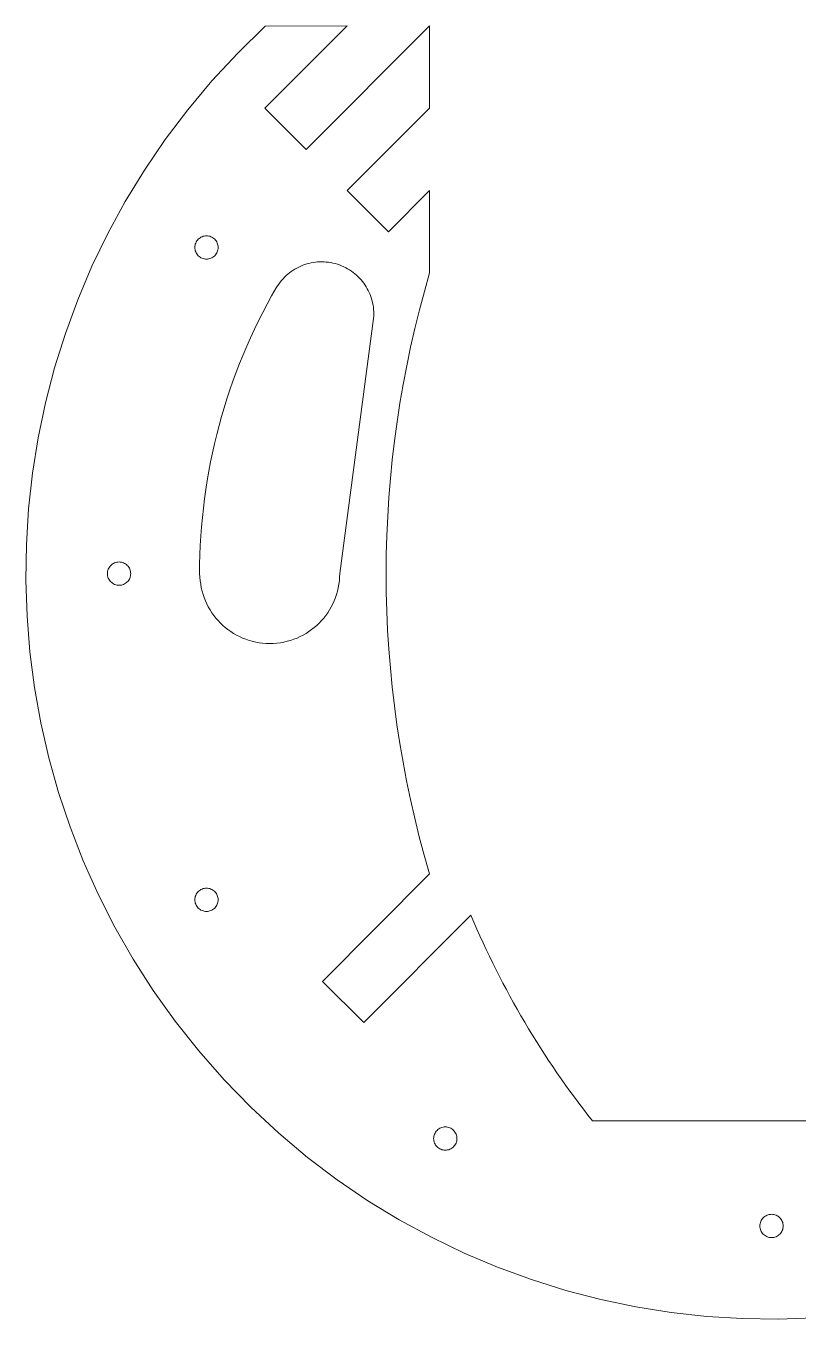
# Model space of a CAD drawing. Extents: x 0 to 16, y 0 to 13.9.
# Drawn here: x 0 to 8.28, y 0 to 13.88 of the extents above; entities that cross this region are included whole.
import ezdxf

# ---------------------------------------------------------------- set-up
doc = ezdxf.new("R2010")
doc.units = 0
doc.layers.get('0').update_dxf_attribs({"color": 1, "lineweight": 5, "true_color": 0xff0000})

msp = doc.modelspace()

# ---------------------------------------------------------------- linework, layer by layer
for points in [[(8.4554, 0.012749), (8.07157, 0.000263), (8.07157, 0.000263), (7.68774, 0.006097), (7.68774, 0.006097), (7.30462, 0.030222), (7.30462, 0.030222), (6.92293, 0.072611), (6.92293, 0.072611), (6.54338, 0.133237), (6.54338, 0.133237), (6.16667, 0.212072), (6.16667, 0.212072), (5.79351, 0.309087), (5.79351, 0.309087), (5.42463, 0.424255), (5.42463, 0.424255), (5.06071, 0.557549), (5.06071, 0.557549), (4.70249, 0.708941), (4.70249, 0.708941), (4.35066, 0.878402), (4.35066, 0.878402), (4.00594, 1.06591), (4.00594, 1.06591), (3.66904, 1.27142), (3.66904, 1.27142), (3.34067, 1.49493), (3.34067, 1.49493), (3.02153, 1.73639), (3.02153, 1.73639), (2.71234, 1.99579), (2.71234, 1.99579), (2.41381, 2.27308), (2.41381, 2.27308), (2.12665, 2.56826), (2.12665, 2.56826), (1.85478, 2.87757), (1.85478, 2.87757), (1.60161, 3.19682), (1.60161, 3.19682), (1.36713, 3.5253), (1.36713, 3.5253), (1.15129, 3.8623), (1.15129, 3.8623), (0.954086, 4.2071), (0.954086, 4.2071), (0.775475, 4.55901), (0.775475, 4.55901), (0.615433, 4.91731), (0.615433, 4.91731), (0.473932, 5.28128), (0.473932, 5.28128), (0.350946, 5.65023), (0.350946, 5.65023), (0.246445, 6.02343), (0.246445, 6.02343), (0.160403, 6.40017), (0.160403, 6.40017), (0.092792, 6.77976), (0.092792, 6.77976), (0.043583, 7.16147), (0.043583, 7.16147), (0.012749, 7.5446), (0.012749, 7.5446), (0.000263, 7.92843), (0.000263, 7.92843), (0.006097, 8.31226), (0.006097, 8.31226), (0.030222, 8.69538), (0.030222, 8.69538), (0.072611, 9.07707), (0.072611, 9.07707), (0.133237, 9.45662), (0.133237, 9.45662), (0.212071, 9.83333), (0.212071, 9.83333), (0.309087, 10.2065), (0.309087, 10.2065), (0.424255, 10.5754), (0.424255, 10.5754), (0.557549, 10.9393), (0.557549, 10.9393), (0.708941, 11.2975), (0.708941, 11.2975), (0.878402, 11.6493), (0.878402, 11.6493), (1.06591, 11.9941), (1.06591, 11.9941), (1.27142, 12.331), (1.27142, 12.331), (1.49493, 12.6593), (1.49493, 12.6593), (1.73639, 12.9785), (1.73639, 12.9785), (1.99579, 13.2877), (1.99579, 13.2877), (2.27308, 13.5862), (2.27308, 13.5862), (2.56826, 13.8733), (2.56826, 13.8733), (3.448, 13.8778), (3.448, 13.8778), (2.56412, 12.9939), (2.56412, 12.9939), (3.00606, 12.552), (3.00606, 12.552), (4.33188, 13.8778), (4.33188, 13.8778), (4.33188, 12.9939), (4.33188, 12.9939), (3.448, 12.1101), (3.448, 12.1101), (3.88994, 11.6681), (3.88994, 11.6681), (4.33188, 12.1101), (4.33188, 12.1101), (4.33188, 11.2262), (4.33188, 11.2262), (4.27542, 11.0286), (4.27542, 11.0286), (4.2226, 10.8302), (4.2226, 10.8302), (4.17342, 10.6312), (4.17342, 10.6312), (4.12788, 10.4315), (4.12788, 10.4315), (4.08597, 10.2312), (4.08597, 10.2312), (4.04771, 10.0304), (4.04771, 10.0304), (4.01308, 9.82903), (4.01308, 9.82903), (3.9821, 9.62727), (3.9821, 9.62727), (3.95475, 9.42511), (3.95475, 9.42511), (3.93104, 9.2226), (3.93104, 9.2226), (3.91097, 9.0198), (3.91097, 9.0198), (3.89454, 8.81675), (3.89454, 8.81675), (3.88175, 8.6135), (3.88175, 8.6135), (3.8726, 8.4101), (3.8726, 8.4101), (3.86708, 8.2066), (3.86708, 8.2066), (3.86521, 8.00306), (3.86521, 8.00306), (3.86697, 7.79951), (3.86697, 7.79951), (3.87238, 7.59601), (3.87238, 7.59601), (3.88142, 7.3926), (3.88142, 7.3926), (3.8941, 7.18935), (3.8941, 7.18935), (3.91043, 6.98629), (3.91043, 6.98629), (3.93039, 6.78348), (3.93039, 6.78348), (3.95399, 6.58096), (3.95399, 6.58096), (3.98123, 6.37878), (3.98123, 6.37878), (4.0121, 6.177), (4.0121, 6.177), (4.04662, 5.97566), (4.04662, 5.97566), (4.08478, 5.77481), (4.08478, 5.77481), (4.12657, 5.57451), (4.12657, 5.57451), (4.17201, 5.37479), (4.17201, 5.37479), (4.22109, 5.17572), (4.22109, 5.17572), (4.2738, 4.97733), (4.2738, 4.97733), (4.33015, 4.77969), (4.33015, 4.77969), (3.18262, 3.62456), (3.18262, 3.62456), (3.62456, 3.18262), (3.62456, 3.18262), (4.77541, 4.33398), (4.77541, 4.33398), (4.8069, 4.25991), (4.8069, 4.25991), (4.83902, 4.18613), (4.83902, 4.18613), (4.87175, 4.11265), (4.87175, 4.11265), (4.9051, 4.03946), (4.9051, 4.03946), (4.93906, 3.96658), (4.93906, 3.96658), (4.97363, 3.894), (4.97363, 3.894), (5.00881, 3.82173), (5.00881, 3.82173), (5.0446, 3.74978), (5.0446, 3.74978), (5.08099, 3.67814), (5.08099, 3.67814), (5.11799, 3.60682), (5.11799, 3.60682), (5.15558, 3.53582), (5.15558, 3.53582), (5.19377, 3.46516), (5.19377, 3.46516), (5.23256, 3.39482), (5.23256, 3.39482), (5.27194, 3.32482), (5.27194, 3.32482), (5.31192, 3.25516), (5.31192, 3.25516), (5.35248, 3.18584), (5.35248, 3.18584), (5.39363, 3.11687), (5.39363, 3.11687), (5.43536, 3.04825), (5.43536, 3.04825), (5.47768, 2.97999), (5.47768, 2.97999), (5.52057, 2.91208), (5.52057, 2.91208), (5.56405, 2.84453), (5.56405, 2.84453), (5.6081, 2.77735), (5.6081, 2.77735), (5.65272, 2.71054), (5.65272, 2.71054), (5.69791, 2.6441), (5.69791, 2.6441), (5.74368, 2.57804), (5.74368, 2.57804), (5.79001, 2.51236), (5.79001, 2.51236), (5.8369, 2.44706), (5.8369, 2.44706), (5.88436, 2.38215), (5.88436, 2.38215), (5.93238, 2.31764), (5.93238, 2.31764), (5.98095, 2.25351), (5.98095, 2.25351), (6.03008, 2.18979), (6.03008, 2.18979), (6.07977, 2.12647), (6.07977, 2.12647), (9.92023, 2.12647)], [(1.90154, 11.3804), (1.91344, 11.3774), (1.92557, 11.3756), (1.93782, 11.375), (1.95007, 11.3756), (1.96221, 11.3774), (1.97411, 11.3804), (1.98566, 11.3845), (1.99675, 11.3898), (2.00727, 11.3961), (2.01712, 11.4034), (2.02621, 11.4116), (2.03445, 11.4207), (2.04176, 11.4306), (2.04806, 11.4411), (2.05331, 11.4522), (2.05744, 11.4637), (2.06042, 11.4756), (2.06222, 11.4877), (2.06282, 11.5), (2.06222, 11.5123), (2.06042, 11.5244), (2.05744, 11.5363), (2.05331, 11.5478), (2.04806, 11.5589), (2.04176, 11.5694), (2.03445, 11.5793), (2.02621, 11.5884), (2.01712, 11.5966), (2.00727, 11.6039), (1.99675, 11.6102), (1.98566, 11.6155), (1.97411, 11.6196), (1.96221, 11.6226), (1.95007, 11.6244), (1.93782, 11.625), (1.92557, 11.6244), (1.91344, 11.6226), (1.90154, 11.6196), (1.88999, 11.6155), (1.8789, 11.6102), (1.86838, 11.6039), (1.85852, 11.5966), (1.84943, 11.5884), (1.8412, 11.5793), (1.83389, 11.5694), (1.82758, 11.5589), (1.82234, 11.5478), (1.8182, 11.5363), (1.81522, 11.5244), (1.81342, 11.5123), (1.81282, 11.5), (1.81342, 11.4877), (1.81522, 11.4756), (1.8182, 11.4637), (1.82234, 11.4522), (1.82758, 11.4411), (1.83389, 11.4306), (1.8412, 11.4207), (1.84943, 11.4116), (1.85852, 11.4034), (1.86838, 11.3961), (1.8789, 11.3898), (1.88999, 11.3845), (1.88999, 11.3845)], [(1.81522, 11.5244), (1.81522, 11.5244)], [(1.8182, 11.5363), (1.8182, 11.5363)], [(1.82234, 11.5478), (1.82234, 11.5478)], [(1.82758, 11.5589), (1.82758, 11.5589)], [(1.83389, 11.5694), (1.83389, 11.5694)], [(1.8412, 11.5793), (1.8412, 11.5793)], [(1.84943, 11.5884), (1.84943, 11.5884)], [(1.85852, 11.5966), (1.85852, 11.5966)], [(1.86838, 11.6039), (1.86838, 11.6039)], [(1.8789, 11.6102), (1.8789, 11.6102)], [(1.88999, 11.6155), (1.88999, 11.6155)], [(1.90154, 11.6196), (1.90154, 11.6196)], [(1.91344, 11.6226), (1.91344, 11.6226)], [(1.92557, 11.6244), (1.92557, 11.6244)], [(1.93782, 11.625), (1.93782, 11.625)], [(1.95007, 11.6244), (1.95007, 11.6244)], [(1.96221, 11.6226), (1.96221, 11.6226)], [(1.97411, 11.6196), (1.97411, 11.6196)], [(1.98566, 11.6155), (1.98566, 11.6155)], [(1.99675, 11.6102), (1.99675, 11.6102)], [(2.00727, 11.6039), (2.00727, 11.6039)], [(2.01712, 11.5966), (2.01712, 11.5966)], [(2.02621, 11.5884), (2.02621, 11.5884)], [(2.03445, 11.5793), (2.03445, 11.5793)], [(2.04176, 11.5694), (2.04176, 11.5694)], [(2.04806, 11.5589), (2.04806, 11.5589)], [(2.05331, 11.5478), (2.05331, 11.5478)], [(2.05744, 11.5363), (2.05744, 11.5363)], [(2.06042, 11.5244), (2.06042, 11.5244)], [(1.81282, 11.5), (1.81282, 11.5)], [(1.81342, 11.5123), (1.81342, 11.5123)], [(1.81342, 11.4877), (1.81342, 11.4877)], [(1.81522, 11.4756), (1.81522, 11.4756)], [(1.8182, 11.4637), (1.8182, 11.4637)], [(1.82234, 11.4522), (1.82234, 11.4522)], [(1.82758, 11.4411), (1.82758, 11.4411)], [(1.83389, 11.4306), (1.83389, 11.4306)], [(1.8412, 11.4207), (1.8412, 11.4207)], [(1.84943, 11.4116), (1.84943, 11.4116)], [(1.85852, 11.4034), (1.85852, 11.4034)], [(1.86838, 11.3961), (1.86838, 11.3961)], [(1.8789, 11.3898), (1.8789, 11.3898)], [(1.90154, 11.3804), (1.88999, 11.3845)], [(1.90154, 11.3804), (1.90154, 11.3804)], [(1.97411, 11.3804), (1.97411, 11.3804)], [(1.98566, 11.3845), (1.98566, 11.3845)], [(1.99675, 11.3898), (1.99675, 11.3898)], [(2.00727, 11.3961), (2.00727, 11.3961)], [(2.01712, 11.4034), (2.01712, 11.4034)], [(2.02621, 11.4116), (2.02621, 11.4116)], [(2.03445, 11.4207), (2.03445, 11.4207)], [(2.04176, 11.4306), (2.04176, 11.4306)], [(2.04806, 11.4411), (2.04806, 11.4411)], [(2.05331, 11.4522), (2.05331, 11.4522)], [(2.05744, 11.4637), (2.05744, 11.4637)], [(2.06042, 11.4756), (2.06042, 11.4756)], [(2.06222, 11.5123), (2.06222, 11.5123)], [(2.06222, 11.4877), (2.06222, 11.4877)], [(2.06282, 11.5), (2.06282, 11.5)], [(2.07294, 9.58815), (2.04781, 9.49123), (2.02427, 9.39391), (2.00232, 9.29621), (1.98196, 9.19814), (1.96321, 9.09973), (1.94605, 9.00099), (1.9305, 8.90195), (1.91657, 8.80262), (1.90426, 8.70302), (1.89357, 8.60318), (1.88451, 8.5031), (1.87709, 8.40282), (1.87131, 8.30235), (1.86717, 8.20171), (1.86468, 8.10092), (1.86385, 8), (1.86801, 7.96141), (1.87091, 7.92332), (1.87568, 7.88578), (1.88227, 7.84885), (1.89065, 7.81256), (1.90075, 7.77697), (1.91254, 7.74212), (1.92597, 7.70807), (1.94099, 7.67484), (1.95755, 7.64251), (1.97561, 7.6111), (1.99512, 7.58067), (2.01603, 7.55126), (2.0383, 7.52293), (2.06187, 7.49572), (2.0867, 7.46967), (2.11275, 7.44484), (2.13996, 7.42126), (2.1683, 7.399), (2.1977, 7.37809), (2.22813, 7.35858), (2.25954, 7.34052), (2.29188, 7.32396), (2.3251, 7.30894), (2.35916, 7.29551), (2.39401, 7.28372), (2.4296, 7.27361), (2.46588, 7.26524), (2.50282, 7.25864), (2.54035, 7.25387), (2.57844, 7.25098), (2.61703, 7.25), (2.65563, 7.25098), (2.69372, 7.25387), (2.73125, 7.25864), (2.76818, 7.26524), (2.80447, 7.27361), (2.84006, 7.28372), (2.87491, 7.29551), (2.90897, 7.30894), (2.94219, 7.32396), (2.97453, 7.34052), (3.00594, 7.35858), (3.03637, 7.37809), (3.06577, 7.399), (3.0941, 7.42126), (3.12132, 7.44484), (3.14736, 7.46967), (3.1722, 7.49572), (3.19577, 7.52293), (3.21803, 7.55126), (3.23895, 7.58067), (3.25845, 7.6111), (3.27651, 7.64251), (3.29308, 7.67484), (3.30809, 7.70807), (3.32152, 7.74212), (3.33331, 7.77697), (3.34342, 7.81256), (3.3518, 7.84885), (3.35839, 7.88578), (3.36316, 7.92332), (3.36606, 7.96141), (3.36703, 8), (3.73001, 10.7369), (3.73167, 10.7614), (3.73226, 10.7857), (3.7318, 10.8098), (3.73032, 10.8338), (3.72782, 10.8575), (3.72432, 10.881), (3.71985, 10.9043), (3.71441, 10.9272), (3.70804, 10.9498), (3.70074, 10.9721), (3.69253, 10.9939), (3.68343, 11.0154), (3.67346, 11.0365), (3.66263, 11.0571), (3.65097, 11.0772), (3.63849, 11.0968), (3.62521, 11.1159), (3.61114, 11.1344), (3.59631, 11.1523), (3.58072, 11.1697), (3.56441, 11.1863), (3.54738, 11.2024), (3.52966, 11.2177), (3.51126, 11.2323), (3.4922, 11.2461), (3.47249, 11.2592), (3.45216, 11.2715), (3.43122, 11.283), (3.40969, 11.2936), (3.38759, 11.3033), (3.36493, 11.3121), (3.34174, 11.32), (3.31822, 11.3269), (3.29461, 11.3327), (3.27094, 11.3375), (3.24722, 11.3412), (3.2235, 11.3439), (3.1998, 11.3455), (3.17616, 11.3462), (3.15259, 11.3458), (3.12914, 11.3444), (3.10583, 11.3421), (3.08269, 11.3388), (3.05975, 11.3345), (3.03704, 11.3293), (3.01459, 11.3232), (2.99243, 11.3162), (2.97059, 11.3082), (2.9491, 11.2993), (2.92799, 11.2896), (2.90728, 11.279), (2.88701, 11.2675), (2.86721, 11.2551), (2.8479, 11.242), (2.82913, 11.2279), (2.8109, 11.2131), (2.79327, 11.1975), (2.77624, 11.1811), (2.75987, 11.1639), (2.74416, 11.1459), (2.72917, 11.1271), (2.7149, 11.1077), (2.7014, 11.0874), (2.68594, 11.0681), (2.6362, 10.9803), (2.58796, 10.8917), (2.54122, 10.8025), (2.49599, 10.7126), (2.45228, 10.622), (2.41009, 10.5308), (2.36942, 10.439), (2.33029, 10.3466), (2.29269, 10.2536), (2.25663, 10.1601), (2.22212, 10.066), (2.18916, 9.97139), (2.15775, 9.87628), (2.12791, 9.7807), (2.09964, 9.68464), (2.09964, 9.68464)], [(1.91344, 11.3774), (1.91344, 11.3774)], [(1.92557, 11.3756), (1.92557, 11.3756)], [(1.93782, 11.375), (1.93782, 11.375)], [(1.95007, 11.3756), (1.95007, 11.3756)], [(1.96221, 11.3774), (1.96221, 11.3774)], [(2.8479, 11.242), (2.8479, 11.242)], [(2.86721, 11.2551), (2.86721, 11.2551)], [(2.88701, 11.2675), (2.88701, 11.2675)], [(2.90728, 11.279), (2.90728, 11.279)], [(2.92799, 11.2896), (2.92799, 11.2896)], [(2.9491, 11.2993), (2.9491, 11.2993)], [(2.97059, 11.3082), (2.97059, 11.3082)], [(2.99243, 11.3162), (2.99243, 11.3162)], [(3.01459, 11.3232), (3.01459, 11.3232)], [(3.03704, 11.3293), (3.03704, 11.3293)], [(3.05975, 11.3345), (3.05975, 11.3345)], [(3.08269, 11.3388), (3.08269, 11.3388)], [(3.10583, 11.3421), (3.10583, 11.3421)], [(3.12914, 11.3444), (3.12914, 11.3444)], [(3.15259, 11.3458), (3.15259, 11.3458)], [(3.17616, 11.3462), (3.17616, 11.3462)], [(3.1998, 11.3455), (3.1998, 11.3455)], [(3.2235, 11.3439), (3.2235, 11.3439)], [(3.24722, 11.3412), (3.24722, 11.3412)], [(3.27094, 11.3375), (3.27094, 11.3375)], [(3.29461, 11.3327), (3.29461, 11.3327)], [(3.31822, 11.3269), (3.31822, 11.3269)], [(3.34174, 11.32), (3.34174, 11.32)], [(3.36493, 11.3121), (3.36493, 11.3121)], [(3.38759, 11.3033), (3.38759, 11.3033)], [(3.40969, 11.2936), (3.40969, 11.2936)], [(3.43122, 11.283), (3.43122, 11.283)], [(3.45216, 11.2715), (3.45216, 11.2715)], [(3.47249, 11.2592), (3.47249, 11.2592)], [(3.4922, 11.2461), (3.4922, 11.2461)], [(2.7149, 11.1077), (2.7149, 11.1077)], [(2.72917, 11.1271), (2.72917, 11.1271)], [(2.74416, 11.1459), (2.74416, 11.1459)], [(2.75987, 11.1639), (2.75987, 11.1639)], [(2.77624, 11.1811), (2.77624, 11.1811)], [(2.79327, 11.1975), (2.79327, 11.1975)], [(2.8109, 11.2131), (2.8109, 11.2131)], [(2.82913, 11.2279), (2.82913, 11.2279)], [(3.51126, 11.2323), (3.51126, 11.2323)], [(3.52966, 11.2177), (3.52966, 11.2177)], [(3.54738, 11.2024), (3.54738, 11.2024)], [(3.56441, 11.1863), (3.56441, 11.1863)], [(3.58072, 11.1697), (3.58072, 11.1697)], [(3.59631, 11.1523), (3.59631, 11.1523)], [(3.61114, 11.1344), (3.61114, 11.1344)], [(3.62521, 11.1159), (3.62521, 11.1159)], [(2.6362, 10.9803), (2.6362, 10.9803)], [(2.68594, 11.0681), (2.68594, 11.0681)], [(2.7014, 11.0874), (2.7014, 11.0874)], [(3.63849, 11.0968), (3.63849, 11.0968)], [(3.65097, 11.0772), (3.65097, 11.0772)], [(3.66263, 11.0571), (3.66263, 11.0571)], [(3.67346, 11.0365), (3.67346, 11.0365)], [(3.68343, 11.0154), (3.68343, 11.0154)], [(3.69253, 10.9939), (3.69253, 10.9939)], [(3.70074, 10.9721), (3.70074, 10.9721)], [(2.58796, 10.8917), (2.58796, 10.8917)], [(3.70804, 10.9498), (3.70804, 10.9498)], [(3.71441, 10.9272), (3.71441, 10.9272)], [(3.71985, 10.9043), (3.71985, 10.9043)], [(3.72432, 10.881), (3.72432, 10.881)], [(3.72782, 10.8575), (3.72782, 10.8575)], [(3.73032, 10.8338), (3.73032, 10.8338)], [(2.49599, 10.7126), (2.49599, 10.7126)], [(2.54122, 10.8025), (2.54122, 10.8025)], [(3.73001, 10.7369), (3.73001, 10.7369)], [(3.73167, 10.7614), (3.73167, 10.7614)], [(3.7318, 10.8098), (3.7318, 10.8098)], [(3.73226, 10.7857), (3.73226, 10.7857)], [(2.45228, 10.622), (2.45228, 10.622)], [(2.36942, 10.439), (2.36942, 10.439)], [(2.41009, 10.5308), (2.41009, 10.5308)], [(2.33029, 10.3466), (2.33029, 10.3466)], [(2.25663, 10.1601), (2.25663, 10.1601)], [(2.29269, 10.2536), (2.29269, 10.2536)], [(2.22212, 10.066), (2.22212, 10.066)], [(2.15775, 9.87628), (2.15775, 9.87628)], [(2.18916, 9.97139), (2.18916, 9.97139)], [(2.12791, 9.7807), (2.12791, 9.7807)], [(2.07294, 9.58815), (2.09964, 9.68464)], [(2.07294, 9.58815), (2.07294, 9.58815)], [(2.04781, 9.49123), (2.04781, 9.49123)], [(2.02427, 9.39391), (2.02427, 9.39391)], [(1.98196, 9.19814), (1.98196, 9.19814)], [(2.00232, 9.29621), (2.00232, 9.29621)], [(1.96321, 9.09973), (1.96321, 9.09973)], [(1.9305, 8.90195), (1.9305, 8.90195)], [(1.94605, 9.00099), (1.94605, 9.00099)], [(1.91657, 8.80262), (1.91657, 8.80262)], [(1.90426, 8.70302), (1.90426, 8.70302)], [(1.88451, 8.5031), (1.88451, 8.5031)], [(1.89357, 8.60318), (1.89357, 8.60318)], [(1.87709, 8.40282), (1.87709, 8.40282)], [(1.86717, 8.20171), (1.86717, 8.20171)], [(1.87131, 8.30235), (1.87131, 8.30235)], [(1.04784, 7.88452), (1.05892, 7.88976), (1.06945, 7.89607), (1.0793, 7.90337), (1.08839, 7.91161), (1.09663, 7.9207), (1.10393, 7.93055), (1.11024, 7.94108), (1.11548, 7.95216), (1.11962, 7.96371), (1.1226, 7.97561), (1.1244, 7.98775), (1.125, 8), (1.1244, 8.01225), (1.1226, 8.02439), (1.11962, 8.03629), (1.11548, 8.04784), (1.11024, 8.05892), (1.10393, 8.06945), (1.09663, 8.0793), (1.08839, 8.08839), (1.0793, 8.09663), (1.06945, 8.10393), (1.05892, 8.11024), (1.04784, 8.11548), (1.03629, 8.11962), (1.02439, 8.1226), (1.01225, 8.1244), (1, 8.125), (0.987748, 8.1244), (0.975614, 8.1226), (0.963714, 8.11962), (0.952165, 8.11548), (0.941075, 8.11024), (0.930554, 8.10393), (0.920701, 8.09663), (0.911612, 8.08839), (0.903374, 8.0793), (0.896066, 8.06945), (0.88976, 8.05892), (0.884515, 8.04784), (0.880382, 8.03629), (0.877402, 8.02439), (0.875602, 8.01225), (0.875, 8), (0.875602, 7.98775), (0.877402, 7.97561), (0.880382, 7.96371), (0.884515, 7.95216), (0.88976, 7.94108), (0.896066, 7.93055), (0.903374, 7.9207), (0.911612, 7.91161), (0.920701, 7.90337), (0.930554, 7.89607), (0.941075, 7.88976), (0.952165, 7.88452), (0.963714, 7.88038), (0.975614, 7.8774), (0.987748, 7.8756), (1, 7.875), (1.01225, 7.8756), (1.02439, 7.8774), (1.03629, 7.88038), (1.03629, 7.88038)], [(0.88976, 8.05892), (0.88976, 8.05892)], [(0.896066, 8.06945), (0.896066, 8.06945)], [(0.903374, 8.0793), (0.903374, 8.0793)], [(0.911612, 8.08839), (0.911612, 8.08839)], [(0.920701, 8.09663), (0.920701, 8.09663)], [(0.930554, 8.10393), (0.930554, 8.10393)], [(0.941075, 8.11024), (0.941075, 8.11024)], [(0.952165, 8.11548), (0.952165, 8.11548)], [(0.963714, 8.11962), (0.963714, 8.11962)], [(0.975614, 8.1226), (0.975614, 8.1226)], [(0.987748, 8.1244), (0.987748, 8.1244)], [(1, 8.125), (1, 8.125)], [(1.01225, 8.1244), (1.01225, 8.1244)], [(1.02439, 8.1226), (1.02439, 8.1226)], [(1.03629, 8.11962), (1.03629, 8.11962)], [(1.04784, 8.11548), (1.04784, 8.11548)], [(1.05892, 8.11024), (1.05892, 8.11024)], [(1.06945, 8.10393), (1.06945, 8.10393)], [(1.0793, 8.09663), (1.0793, 8.09663)], [(1.08839, 8.08839), (1.08839, 8.08839)], [(1.09663, 8.0793), (1.09663, 8.0793)], [(1.10393, 8.06945), (1.10393, 8.06945)], [(1.11024, 8.05892), (1.11024, 8.05892)], [(1.86468, 8.10092), (1.86468, 8.10092)], [(0.875, 8), (0.875, 8)], [(0.875602, 8.01225), (0.875602, 8.01225)], [(0.875602, 7.98775), (0.875602, 7.98775)], [(0.877402, 8.02439), (0.877402, 8.02439)], [(0.877402, 7.97561), (0.877402, 7.97561)], [(0.880382, 8.03629), (0.880382, 8.03629)], [(0.880382, 7.96371), (0.880382, 7.96371)], [(0.884515, 8.04784), (0.884515, 8.04784)], [(0.884515, 7.95216), (0.884515, 7.95216)], [(0.88976, 7.94108), (0.88976, 7.94108)], [(0.896066, 7.93055), (0.896066, 7.93055)], [(0.903374, 7.9207), (0.903374, 7.9207)], [(0.911612, 7.91161), (0.911612, 7.91161)], [(1.08839, 7.91161), (1.08839, 7.91161)], [(1.09663, 7.9207), (1.09663, 7.9207)], [(1.10393, 7.93055), (1.10393, 7.93055)], [(1.11024, 7.94108), (1.11024, 7.94108)], [(1.11548, 8.04784), (1.11548, 8.04784)], [(1.11548, 7.95216), (1.11548, 7.95216)], [(1.11962, 8.03629), (1.11962, 8.03629)], [(1.11962, 7.96371), (1.11962, 7.96371)], [(1.1226, 8.02439), (1.1226, 8.02439)], [(1.1226, 7.97561), (1.1226, 7.97561)], [(1.1244, 8.01225), (1.1244, 8.01225)], [(1.1244, 7.98775), (1.1244, 7.98775)], [(1.125, 8), (1.125, 8)], [(1.86385, 8), (1.86385, 8)], [(1.86801, 7.96141), (1.86801, 7.96141)], [(1.87091, 7.92332), (1.87091, 7.92332)], [(3.36316, 7.92332), (3.36316, 7.92332)], [(3.36606, 7.96141), (3.36606, 7.96141)], [(3.36703, 8), (3.36703, 8)], [(0.920701, 7.90337), (0.920701, 7.90337)], [(0.930554, 7.89607), (0.930554, 7.89607)], [(0.941075, 7.88976), (0.941075, 7.88976)], [(0.952165, 7.88452), (0.952165, 7.88452)], [(0.963714, 7.88038), (0.963714, 7.88038)], [(0.975614, 7.8774), (0.975614, 7.8774)], [(0.987748, 7.8756), (0.987748, 7.8756)], [(1, 7.875), (1, 7.875)], [(1.01225, 7.8756), (1.01225, 7.8756)], [(1.02439, 7.8774), (1.02439, 7.8774)], [(1.04784, 7.88452), (1.03629, 7.88038)], [(1.04784, 7.88452), (1.04784, 7.88452)], [(1.05892, 7.88976), (1.05892, 7.88976)], [(1.06945, 7.89607), (1.06945, 7.89607)], [(1.0793, 7.90337), (1.0793, 7.90337)], [(1.87568, 7.88578), (1.87568, 7.88578)], [(1.88227, 7.84885), (1.88227, 7.84885)], [(1.89065, 7.81256), (1.89065, 7.81256)], [(1.90075, 7.77697), (1.90075, 7.77697)], [(3.33331, 7.77697), (3.33331, 7.77697)], [(3.34342, 7.81256), (3.34342, 7.81256)], [(3.3518, 7.84885), (3.3518, 7.84885)], [(3.35839, 7.88578), (3.35839, 7.88578)], [(1.91254, 7.74212), (1.91254, 7.74212)], [(1.92597, 7.70807), (1.92597, 7.70807)], [(1.94099, 7.67484), (1.94099, 7.67484)], [(1.95755, 7.64251), (1.95755, 7.64251)], [(3.27651, 7.64251), (3.27651, 7.64251)], [(3.29308, 7.67484), (3.29308, 7.67484)], [(3.30809, 7.70807), (3.30809, 7.70807)], [(3.32152, 7.74212), (3.32152, 7.74212)], [(1.97561, 7.6111), (1.97561, 7.6111)], [(1.99512, 7.58067), (1.99512, 7.58067)], [(2.01603, 7.55126), (2.01603, 7.55126)], [(2.0383, 7.52293), (2.0383, 7.52293)], [(2.06187, 7.49572), (2.06187, 7.49572)], [(3.1722, 7.49572), (3.1722, 7.49572)], [(3.19577, 7.52293), (3.19577, 7.52293)], [(3.21803, 7.55126), (3.21803, 7.55126)], [(3.23895, 7.58067), (3.23895, 7.58067)], [(3.25845, 7.6111), (3.25845, 7.6111)], [(2.0867, 7.46967), (2.0867, 7.46967)], [(2.11275, 7.44484), (2.11275, 7.44484)], [(2.13996, 7.42126), (2.13996, 7.42126)], [(2.1683, 7.399), (2.1683, 7.399)], [(2.1977, 7.37809), (2.1977, 7.37809)], [(2.22813, 7.35858), (2.22813, 7.35858)], [(3.00594, 7.35858), (3.00594, 7.35858)], [(3.03637, 7.37809), (3.03637, 7.37809)], [(3.06577, 7.399), (3.06577, 7.399)], [(3.0941, 7.42126), (3.0941, 7.42126)], [(3.12132, 7.44484), (3.12132, 7.44484)], [(3.14736, 7.46967), (3.14736, 7.46967)], [(2.25954, 7.34052), (2.25954, 7.34052)], [(2.29188, 7.32396), (2.29188, 7.32396)], [(2.3251, 7.30894), (2.3251, 7.30894)], [(2.35916, 7.29551), (2.35916, 7.29551)], [(2.39401, 7.28372), (2.39401, 7.28372)], [(2.4296, 7.27361), (2.4296, 7.27361)], [(2.46588, 7.26524), (2.46588, 7.26524)], [(2.50282, 7.25864), (2.50282, 7.25864)], [(2.54035, 7.25387), (2.54035, 7.25387)], [(2.57844, 7.25098), (2.57844, 7.25098)], [(2.61703, 7.25), (2.61703, 7.25)], [(2.65563, 7.25098), (2.65563, 7.25098)], [(2.69372, 7.25387), (2.69372, 7.25387)], [(2.73125, 7.25864), (2.73125, 7.25864)], [(2.76818, 7.26524), (2.76818, 7.26524)], [(2.80447, 7.27361), (2.80447, 7.27361)], [(2.84006, 7.28372), (2.84006, 7.28372)], [(2.87491, 7.29551), (2.87491, 7.29551)], [(2.90897, 7.30894), (2.90897, 7.30894)], [(2.94219, 7.32396), (2.94219, 7.32396)], [(2.97453, 7.34052), (2.97453, 7.34052)], [(1.95007, 4.6244), (1.93782, 4.625), (1.92557, 4.6244), (1.91344, 4.6226), (1.90154, 4.61962), (1.88999, 4.61548), (1.8789, 4.61024), (1.86838, 4.60393), (1.85852, 4.59663), (1.84943, 4.58839), (1.8412, 4.5793), (1.83389, 4.56945), (1.82758, 4.55892), (1.82234, 4.54784), (1.8182, 4.53629), (1.81522, 4.52439), (1.81342, 4.51225), (1.81282, 4.5), (1.81342, 4.48775), (1.81522, 4.47561), (1.8182, 4.46371), (1.82234, 4.45216), (1.82758, 4.44108), (1.83389, 4.43055), (1.8412, 4.4207), (1.84943, 4.41161), (1.85852, 4.40337), (1.86838, 4.39607), (1.8789, 4.38976), (1.88999, 4.38452), (1.90154, 4.38038), (1.91344, 4.3774), (1.92557, 4.3756), (1.93782, 4.375), (1.95007, 4.3756), (1.96221, 4.3774), (1.97411, 4.38038), (1.98566, 4.38452), (1.99675, 4.38976), (2.00727, 4.39607), (2.01712, 4.40337), (2.02621, 4.41161), (2.03445, 4.4207), (2.04176, 4.43055), (2.04806, 4.44108), (2.05331, 4.45216), (2.05744, 4.46371), (2.06042, 4.47561), (2.06222, 4.48775), (2.06282, 4.5), (2.06222, 4.51225), (2.06042, 4.52439), (2.05744, 4.53629), (2.05331, 4.54784), (2.04806, 4.55892), (2.04176, 4.56945), (2.03445, 4.5793), (2.02621, 4.58839), (2.01712, 4.59663), (2.00727, 4.60393), (1.99675, 4.61024), (1.98566, 4.61548), (1.97411, 4.61962), (1.96221, 4.6226), (1.96221, 4.6226)], [(1.84943, 4.58839), (1.84943, 4.58839)], [(1.85852, 4.59663), (1.85852, 4.59663)], [(1.86838, 4.60393), (1.86838, 4.60393)], [(1.8789, 4.61024), (1.8789, 4.61024)], [(1.88999, 4.61548), (1.88999, 4.61548)], [(1.90154, 4.61962), (1.90154, 4.61962)], [(1.91344, 4.6226), (1.91344, 4.6226)], [(1.92557, 4.6244), (1.92557, 4.6244)], [(1.93782, 4.625), (1.93782, 4.625)], [(1.95007, 4.6244), (1.96221, 4.6226)], [(1.95007, 4.6244), (1.95007, 4.6244)], [(1.97411, 4.61962), (1.97411, 4.61962)], [(1.98566, 4.61548), (1.98566, 4.61548)], [(1.99675, 4.61024), (1.99675, 4.61024)], [(2.00727, 4.60393), (2.00727, 4.60393)], [(2.01712, 4.59663), (2.01712, 4.59663)], [(2.02621, 4.58839), (2.02621, 4.58839)], [(1.81282, 4.5), (1.81282, 4.5)], [(1.81342, 4.51225), (1.81342, 4.51225)], [(1.81342, 4.48775), (1.81342, 4.48775)], [(1.81522, 4.52439), (1.81522, 4.52439)], [(1.81522, 4.47561), (1.81522, 4.47561)], [(1.8182, 4.53629), (1.8182, 4.53629)], [(1.8182, 4.46371), (1.8182, 4.46371)], [(1.82234, 4.54784), (1.82234, 4.54784)], [(1.82234, 4.45216), (1.82234, 4.45216)], [(1.82758, 4.55892), (1.82758, 4.55892)], [(1.82758, 4.44108), (1.82758, 4.44108)], [(1.83389, 4.56945), (1.83389, 4.56945)], [(1.8412, 4.5793), (1.8412, 4.5793)], [(2.03445, 4.5793), (2.03445, 4.5793)], [(2.04176, 4.56945), (2.04176, 4.56945)], [(2.04806, 4.55892), (2.04806, 4.55892)], [(2.04806, 4.44108), (2.04806, 4.44108)], [(2.05331, 4.54784), (2.05331, 4.54784)], [(2.05331, 4.45216), (2.05331, 4.45216)], [(2.05744, 4.53629), (2.05744, 4.53629)], [(2.05744, 4.46371), (2.05744, 4.46371)], [(2.06042, 4.52439), (2.06042, 4.52439)], [(2.06042, 4.47561), (2.06042, 4.47561)], [(2.06222, 4.51225), (2.06222, 4.51225)], [(2.06222, 4.48775), (2.06222, 4.48775)], [(2.06282, 4.5), (2.06282, 4.5)], [(1.83389, 4.43055), (1.83389, 4.43055)], [(1.8412, 4.4207), (1.8412, 4.4207)], [(1.84943, 4.41161), (1.84943, 4.41161)], [(1.85852, 4.40337), (1.85852, 4.40337)], [(1.86838, 4.39607), (1.86838, 4.39607)], [(1.8789, 4.38976), (1.8789, 4.38976)], [(1.88999, 4.38452), (1.88999, 4.38452)], [(1.90154, 4.38038), (1.90154, 4.38038)], [(1.91344, 4.3774), (1.91344, 4.3774)], [(1.92557, 4.3756), (1.92557, 4.3756)], [(1.93782, 4.375), (1.93782, 4.375)], [(1.95007, 4.3756), (1.95007, 4.3756)], [(1.96221, 4.3774), (1.96221, 4.3774)], [(1.97411, 4.38038), (1.97411, 4.38038)], [(1.98566, 4.38452), (1.98566, 4.38452)], [(1.99675, 4.38976), (1.99675, 4.38976)], [(2.00727, 4.39607), (2.00727, 4.39607)], [(2.01712, 4.40337), (2.01712, 4.40337)], [(2.02621, 4.41161), (2.02621, 4.41161)], [(2.03445, 4.4207), (2.03445, 4.4207)], [(2.04176, 4.43055), (2.04176, 4.43055)], [(4.38452, 1.98566), (4.38038, 1.97411), (4.3774, 1.96221), (4.3756, 1.95007), (4.375, 1.93782), (4.3756, 1.92557), (4.3774, 1.91344), (4.38038, 1.90154), (4.38452, 1.88999), (4.38976, 1.8789), (4.39607, 1.86838), (4.40337, 1.85852), (4.41161, 1.84943), (4.4207, 1.8412), (4.43055, 1.83389), (4.44108, 1.82758), (4.45216, 1.82234), (4.46371, 1.8182), (4.47561, 1.81522), (4.48775, 1.81342), (4.5, 1.81282), (4.51225, 1.81342), (4.52439, 1.81522), (4.53629, 1.8182), (4.54784, 1.82234), (4.55892, 1.82758), (4.56945, 1.83389), (4.5793, 1.8412), (4.58839, 1.84943), (4.59663, 1.85852), (4.60393, 1.86838), (4.61024, 1.8789), (4.61548, 1.88999), (4.61962, 1.90154), (4.6226, 1.91344), (4.6244, 1.92557), (4.625, 1.93782), (4.6244, 1.95007), (4.6226, 1.96221), (4.61962, 1.97411), (4.61548, 1.98566), (4.61024, 1.99675), (4.60393, 2.00727), (4.59663, 2.01712), (4.58839, 2.02621), (4.5793, 2.03445), (4.56945, 2.04176), (4.55892, 2.04806), (4.54784, 2.05331), (4.53629, 2.05744), (4.52439, 2.06042), (4.51225, 2.06222), (4.5, 2.06282), (4.48775, 2.06222), (4.47561, 2.06042), (4.46371, 2.05744), (4.45216, 2.05331), (4.44108, 2.04806), (4.43055, 2.04176), (4.4207, 2.03445), (4.41161, 2.02621), (4.40337, 2.01712), (4.39607, 2.00727), (4.38976, 1.99675), (4.38976, 1.99675)], [(4.3756, 1.95007), (4.3756, 1.95007)], [(4.3774, 1.96221), (4.3774, 1.96221)], [(4.38038, 1.97411), (4.38038, 1.97411)], [(4.38452, 1.98566), (4.38976, 1.99675)], [(4.38452, 1.98566), (4.38452, 1.98566)], [(4.39607, 2.00727), (4.39607, 2.00727)], [(4.40337, 2.01712), (4.40337, 2.01712)], [(4.41161, 2.02621), (4.41161, 2.02621)], [(4.4207, 2.03445), (4.4207, 2.03445)], [(4.43055, 2.04176), (4.43055, 2.04176)], [(4.44108, 2.04806), (4.44108, 2.04806)], [(4.45216, 2.05331), (4.45216, 2.05331)], [(4.46371, 2.05744), (4.46371, 2.05744)], [(4.47561, 2.06042), (4.47561, 2.06042)], [(4.48775, 2.06222), (4.48775, 2.06222)], [(4.5, 2.06282), (4.5, 2.06282)], [(4.51225, 2.06222), (4.51225, 2.06222)], [(4.52439, 2.06042), (4.52439, 2.06042)], [(4.53629, 2.05744), (4.53629, 2.05744)], [(4.54784, 2.05331), (4.54784, 2.05331)], [(4.55892, 2.04806), (4.55892, 2.04806)], [(4.56945, 2.04176), (4.56945, 2.04176)], [(4.5793, 2.03445), (4.5793, 2.03445)], [(4.58839, 2.02621), (4.58839, 2.02621)], [(4.59663, 2.01712), (4.59663, 2.01712)], [(4.60393, 2.00727), (4.60393, 2.00727)], [(4.61024, 1.99675), (4.61024, 1.99675)], [(4.61548, 1.98566), (4.61548, 1.98566)], [(4.61962, 1.97411), (4.61962, 1.97411)], [(4.6226, 1.96221), (4.6226, 1.96221)], [(4.6244, 1.95007), (4.6244, 1.95007)], [(4.375, 1.93782), (4.375, 1.93782)], [(4.3756, 1.92557), (4.3756, 1.92557)], [(4.3774, 1.91344), (4.3774, 1.91344)], [(4.38038, 1.90154), (4.38038, 1.90154)], [(4.38452, 1.88999), (4.38452, 1.88999)], [(4.38976, 1.8789), (4.38976, 1.8789)], [(4.39607, 1.86838), (4.39607, 1.86838)], [(4.40337, 1.85852), (4.40337, 1.85852)], [(4.41161, 1.84943), (4.41161, 1.84943)], [(4.4207, 1.8412), (4.4207, 1.8412)], [(4.43055, 1.83389), (4.43055, 1.83389)], [(4.44108, 1.82758), (4.44108, 1.82758)], [(4.45216, 1.82234), (4.45216, 1.82234)], [(4.46371, 1.8182), (4.46371, 1.8182)], [(4.47561, 1.81522), (4.47561, 1.81522)], [(4.48775, 1.81342), (4.48775, 1.81342)], [(4.5, 1.81282), (4.5, 1.81282)], [(4.51225, 1.81342), (4.51225, 1.81342)], [(4.52439, 1.81522), (4.52439, 1.81522)], [(4.53629, 1.8182), (4.53629, 1.8182)], [(4.54784, 1.82234), (4.54784, 1.82234)], [(4.55892, 1.82758), (4.55892, 1.82758)], [(4.56945, 1.83389), (4.56945, 1.83389)], [(4.5793, 1.8412), (4.5793, 1.8412)], [(4.58839, 1.84943), (4.58839, 1.84943)], [(4.59663, 1.85852), (4.59663, 1.85852)], [(4.60393, 1.86838), (4.60393, 1.86838)], [(4.61024, 1.8789), (4.61024, 1.8789)], [(4.61548, 1.88999), (4.61548, 1.88999)], [(4.61962, 1.90154), (4.61962, 1.90154)], [(4.6226, 1.91344), (4.6226, 1.91344)], [(4.6244, 1.92557), (4.6244, 1.92557)], [(4.625, 1.93782), (4.625, 1.93782)], [(8.1244, 1.01225), (8.1226, 1.02439), (8.11962, 1.03629), (8.11548, 1.04784), (8.11024, 1.05892), (8.10393, 1.06945), (8.09663, 1.0793), (8.08839, 1.08839), (8.0793, 1.09663), (8.06945, 1.10393), (8.05892, 1.11024), (8.04784, 1.11548), (8.03629, 1.11962), (8.02439, 1.1226), (8.01225, 1.1244), (8, 1.125), (7.98775, 1.1244), (7.97561, 1.1226), (7.96371, 1.11962), (7.95216, 1.11548), (7.94108, 1.11024), (7.93055, 1.10393), (7.9207, 1.09663), (7.91161, 1.08839), (7.90337, 1.0793), (7.89607, 1.06945), (7.88976, 1.05892), (7.88452, 1.04784), (7.88038, 1.03629), (7.8774, 1.02439), (7.8756, 1.01225), (7.875, 1), (7.8756, 0.987748), (7.8774, 0.975614), (7.88038, 0.963714), (7.88452, 0.952165), (7.88976, 0.941075), (7.89607, 0.930554), (7.90337, 0.920701), (7.91161, 0.911612), (7.9207, 0.903374), (7.93055, 0.896066), (7.94108, 0.88976), (7.95216, 0.884515), (7.96371, 0.880382), (7.97561, 0.877402), (7.98775, 0.875602), (8, 0.875), (8.01225, 0.875602), (8.02439, 0.877402), (8.03629, 0.880382), (8.04784, 0.884515), (8.05892, 0.88976), (8.06945, 0.896066), (8.0793, 0.903374), (8.08839, 0.911612), (8.09663, 0.920701), (8.10393, 0.930554), (8.11024, 0.941075), (8.11548, 0.952165), (8.11962, 0.963714), (8.1226, 0.975614), (8.1244, 0.987748), (8.125, 1), (8.125, 1)], [(7.94108, 1.11024), (7.94108, 1.11024)], [(7.95216, 1.11548), (7.95216, 1.11548)], [(7.96371, 1.11962), (7.96371, 1.11962)], [(7.97561, 1.1226), (7.97561, 1.1226)], [(7.98775, 1.1244), (7.98775, 1.1244)], [(8, 1.125), (8, 1.125)], [(8.01225, 1.1244), (8.01225, 1.1244)], [(8.02439, 1.1226), (8.02439, 1.1226)], [(8.03629, 1.11962), (8.03629, 1.11962)], [(8.04784, 1.11548), (8.04784, 1.11548)], [(8.05892, 1.11024), (8.05892, 1.11024)], [(7.875, 1), (7.875, 1)], [(7.8756, 1.01225), (7.8756, 1.01225)], [(7.8756, 0.987748), (7.8756, 0.987748)], [(7.8774, 1.02439), (7.8774, 1.02439)], [(7.8774, 0.975614), (7.8774, 0.975614)], [(7.88038, 1.03629), (7.88038, 1.03629)], [(7.88452, 1.04784), (7.88452, 1.04784)], [(7.88976, 1.05892), (7.88976, 1.05892)], [(7.89607, 1.06945), (7.89607, 1.06945)], [(7.90337, 1.0793), (7.90337, 1.0793)], [(7.91161, 1.08839), (7.91161, 1.08839)], [(7.9207, 1.09663), (7.9207, 1.09663)], [(7.93055, 1.10393), (7.93055, 1.10393)], [(8.06945, 1.10393), (8.06945, 1.10393)], [(8.0793, 1.09663), (8.0793, 1.09663)], [(8.08839, 1.08839), (8.08839, 1.08839)], [(8.09663, 1.0793), (8.09663, 1.0793)], [(8.10393, 1.06945), (8.10393, 1.06945)], [(8.11024, 1.05892), (8.11024, 1.05892)], [(8.11548, 1.04784), (8.11548, 1.04784)], [(8.11962, 1.03629), (8.11962, 1.03629)], [(8.1226, 1.02439), (8.1226, 1.02439)], [(8.1226, 0.975614), (8.1226, 0.975614)], [(8.1244, 1.01225), (8.125, 1)], [(8.1244, 1.01225), (8.1244, 1.01225)], [(8.1244, 0.987748), (8.1244, 0.987748)], [(7.88038, 0.963714), (7.88038, 0.963714)], [(7.88452, 0.952165), (7.88452, 0.952165)], [(7.88976, 0.941075), (7.88976, 0.941075)], [(7.89607, 0.930554), (7.89607, 0.930554)], [(7.90337, 0.920701), (7.90337, 0.920701)], [(7.91161, 0.911612), (7.91161, 0.911612)], [(7.9207, 0.903374), (7.9207, 0.903374)], [(7.93055, 0.896066), (7.93055, 0.896066)], [(7.94108, 0.88976), (7.94108, 0.88976)], [(7.95216, 0.884515), (7.95216, 0.884515)], [(7.96371, 0.880382), (7.96371, 0.880382)], [(7.97561, 0.877402), (7.97561, 0.877402)], [(7.98775, 0.875602), (7.98775, 0.875602)], [(8, 0.875), (8, 0.875)], [(8.01225, 0.875602), (8.01225, 0.875602)], [(8.02439, 0.877402), (8.02439, 0.877402)], [(8.03629, 0.880382), (8.03629, 0.880382)], [(8.04784, 0.884515), (8.04784, 0.884515)], [(8.05892, 0.88976), (8.05892, 0.88976)], [(8.06945, 0.896066), (8.06945, 0.896066)], [(8.0793, 0.903374), (8.0793, 0.903374)], [(8.08839, 0.911612), (8.08839, 0.911612)], [(8.09663, 0.920701), (8.09663, 0.920701)], [(8.10393, 0.930554), (8.10393, 0.930554)], [(8.11024, 0.941075), (8.11024, 0.941075)], [(8.11548, 0.952165), (8.11548, 0.952165)], [(8.11962, 0.963714), (8.11962, 0.963714)]]:
    msp.add_lwpolyline(points)

doc.saveas('drawing.dxf')
